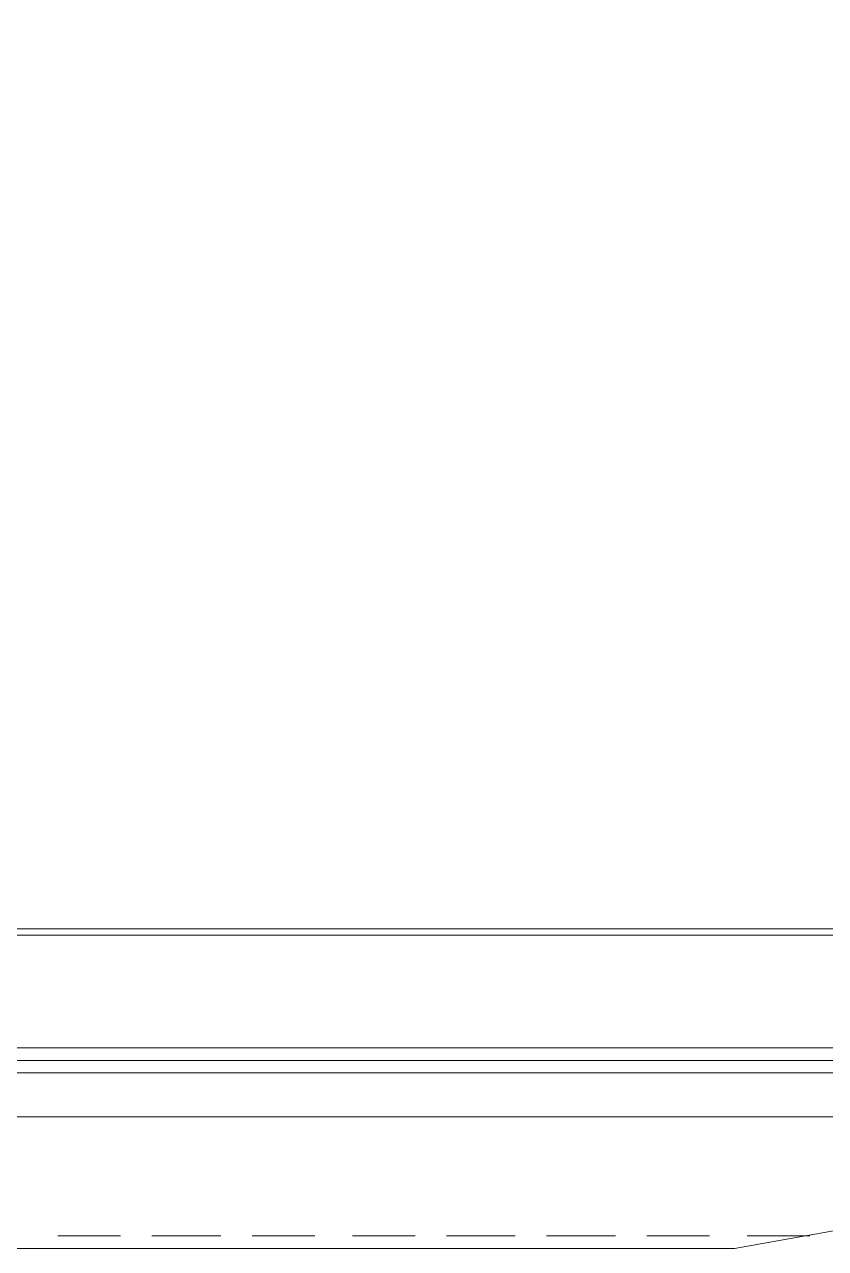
# Model space of a CAD drawing. Header units: millimetres. Extents: x 182 to 575, y -105 to 95.
# Drawn here: x 279.212 to 279.821, y 69.597 to 70.526 of the extents above; entities that cross this region are included whole.
import ezdxf

# ---------------------------------------------------------------- set-up
doc = ezdxf.new("R2010")
doc.units = ezdxf.units.MM
doc.header["$MEASUREMENT"] = 0
doc.layers.add('PDF_Geometry', color=7, linetype='Continuous')
doc.layers.add('PDF_Solid Fills', color=7, linetype='Continuous')

msp = doc.modelspace()

# ---------------------------------------------------------------- hatches: boundary and pattern name
at = {"layer": 'PDF_Solid Fills', "transparency": 33554559}
h = msp.add_hatch(color=256, dxfattribs=at)
h.paths.add_polyline_path([(279.3202, 70.51505), (279.3277, 70.51505), (279.3202, 70.51505)], flags=0)
h.paths.add_polyline_path([(279.3202, 70.51255), (279.3252, 70.51255), (279.3202, 70.51255)], flags=0)
h.paths.add_polyline_path([(279.3252, 70.51255), (279.3202, 70.51255), (279.3252, 70.51255)], flags=0)
h = msp.add_hatch(color=256, dxfattribs=at)
h.paths.add_polyline_path([(279.2952, 70.50755), (279.3202, 70.50755), (279.2952, 70.50755)], flags=0)
h.paths.add_polyline_path([(279.3202, 70.50755), (279.2952, 70.50755), (279.3202, 70.50755)], flags=0)
h.paths.add_polyline_path([(279.2952, 70.50755), (279.3202, 70.50755), (279.2952, 70.50755)], flags=0)
h.paths.add_polyline_path([(279.2977, 70.50505), (279.3177, 70.50505), (279.2977, 70.50505)], flags=0)
h.paths.add_polyline_path([(279.3152, 70.50505), (279.3002, 70.50505), (279.3152, 70.50505)], flags=0)
h.paths.add_polyline_path([(279.3002, 70.50505), (279.3152, 70.50505), (279.3002, 70.50505)], flags=0)
h.paths.add_polyline_path([(279.3127, 70.50505), (279.3027, 70.50505), (279.3127, 70.50505)], flags=0)
h.paths.add_polyline_path([(279.3052, 70.50505), (279.3102, 70.50505), (279.3052, 70.50505)], flags=0)
h.paths.add_polyline_path([(279.3102, 70.50505), (279.3052, 70.50505), (279.3102, 70.50505)], flags=0)
h = msp.add_hatch(color=256, dxfattribs=at)
h.paths.add_polyline_path([(279.2627, 70.33005), (279.2602, 70.33005), (279.2627, 70.33005)], flags=0)
h.paths.add_polyline_path([(279.2602, 70.33005), (279.2627, 70.33005), (279.2602, 70.33005)], flags=0)
h.paths.add_polyline_path([(279.2477, 70.32755), (279.2777, 70.32755), (279.2477, 70.32755)], flags=0)
h = msp.add_hatch(color=256, dxfattribs=at)
h.paths.add_polyline_path([(279.2327, 70.31505), (279.2402, 70.31505), (279.2327, 70.31505)], flags=0)
h.paths.add_polyline_path([(279.2377, 70.31005), (279.2302, 70.31005), (279.2377, 70.31005)], flags=0)
h.paths.add_polyline_path([(279.2277, 70.30755), (279.2352, 70.30755), (279.2277, 70.30755)], flags=0)
h.paths.add_polyline_path([(279.2252, 70.30005), (279.2327, 70.30005), (279.2252, 70.30005)], flags=0)
h.paths.add_polyline_path([(279.2302, 70.29505), (279.2227, 70.29505), (279.2302, 70.29505)], flags=0)
h.paths.add_polyline_path([(279.2227, 70.29505), (279.2302, 70.29505), (279.2227, 70.29505)], flags=0)
h = msp.add_hatch(color=256, dxfattribs=at)
h.paths.add_polyline_path([(279.2827, 70.31005), (279.2902, 70.31005), (279.2827, 70.31005)], flags=0)
h.paths.add_polyline_path([(279.2852, 70.29505), (279.2927, 70.29505), (279.2852, 70.29505)], flags=0)
h.paths.add_polyline_path([(279.2927, 70.29005), (279.2852, 70.29005), (279.2927, 70.29005)], flags=0)
h.paths.add_polyline_path([(279.2827, 70.28005), (279.2902, 70.28005), (279.2827, 70.28005)], flags=0)

# ---------------------------------------------------------------- linework, layer by layer
at = {"layer": 'PDF_Geometry', "lineweight": 0}
msp.add_lwpolyline([(278.65639, 70.82529), (280.00401, 70.82529), (280.00401, 69.83958), (278.65639, 69.83958)], close=True, dxfattribs=at)
at = {"layer": 'PDF_Geometry', "lineweight": 13}
msp.add_lwpolyline([(278.79925, 70.82529), (280.29925, 70.82529), (280.29925, 69.83482), (278.79925, 69.83482)], close=True, dxfattribs=at)
for points in [[(280.27068, 69.7491), (278.7802, 69.7491), (277.93258, 69.83482)], [(279.28497, 69.60624), (279.23734, 69.60624)], [(279.36116, 69.60624), (279.30878, 69.60624)], [(279.43258, 69.60624), (279.38497, 69.60624)], [(279.50877, 69.60624), (279.46116, 69.60624)], [(279.58496, 69.60624), (279.53258, 69.60624)], [(279.66116, 69.60624), (279.60877, 69.60624)], [(279.73258, 69.60624), (279.68497, 69.60624)], [(279.80877, 69.60624), (279.76116, 69.60624)]]:
    msp.add_lwpolyline(points, dxfattribs=at)
at = {"layer": 'PDF_Geometry', "lineweight": 20}
for points in [[(280.26116, 69.73958), (278.7802, 69.73958), (277.92782, 69.82529)], [(278.67068, 69.7491), (280.17068, 69.7491), (280.17068, 69.73005), (278.67068, 69.73005)]]:
    msp.add_lwpolyline(points, dxfattribs=at)
at = {"layer": 'PDF_Geometry', "lineweight": 0}
msp.add_lwpolyline([(278.67068, 69.69672), (280.15163, 69.69672), (280.15163, 69.66815), (279.75163, 69.59672), (278.67068, 69.59672)], dxfattribs=at)

doc.saveas('drawing.dxf')
